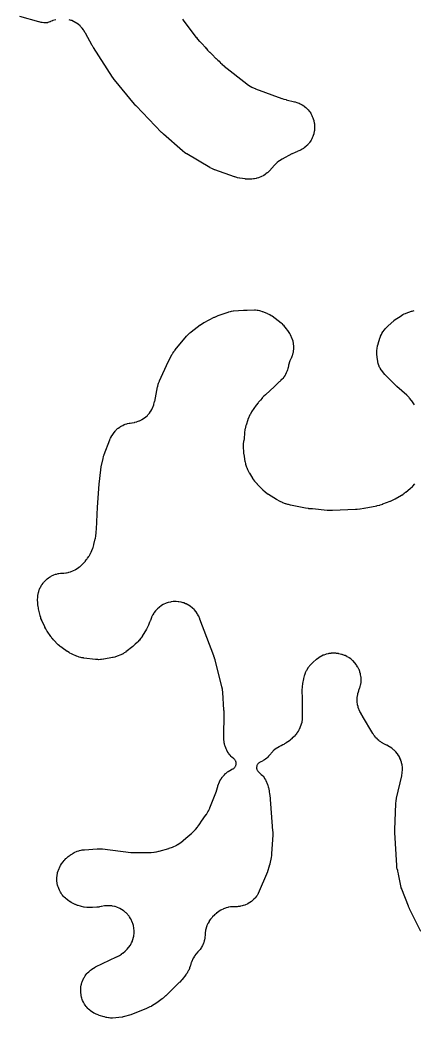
# Model space of a CAD drawing. Header units: millimetres. Extents: x 0 to 300, y 0 to 300.
# Drawn here: x 118.7 to 161.2, y 108.6 to 216.2 of the extents above; entities that cross this region are included whole.
import ezdxf

# ---------------------------------------------------------------- set-up
doc = ezdxf.new("R2010")
doc.units = ezdxf.units.MM
doc.layers.add('CUT', color=7, linetype='CONTINUOUS')

msp = doc.modelspace()

# ---------------------------------------------------------------- linework, layer by layer
at = {"layer": 'CUT'}
for points in [[(122.6006, 216.2551), (122.2917, 216.1607), (122.246, 216.1449), (122.2017, 216.1256), (122.0456, 216.0507), (122.002, 216.0311), (121.9957, 216.0285), (121.9523, 216.0114), (121.7625, 215.9424), (121.721, 215.9295), (121.6334, 215.9259), (121.4388, 215.9282), (121.3375, 215.9347), (121.1443, 215.9576), (121.0442, 215.9748), (120.8297, 216.0236), (120.7805, 216.0361), (118.7454, 216.6134)], [(136.2748, 216.3159), (136.4141, 216.116), (136.4293, 216.0951), (137.7579, 214.343), (137.7701, 214.3274), (137.9106, 214.1535), (137.9365, 214.1235), (138.0875, 213.9586), (138.1011, 213.9442), (138.3926, 213.6451), (138.7247, 213.2972), (138.8062, 213.1961), (138.8205, 213.1789), (138.9857, 212.9879), (139.0161, 212.9552), (139.1941, 212.7762), (139.2102, 212.7607), (139.4651, 212.5218), (139.8744, 212.093), (139.8886, 212.0786), (140.0516, 211.9184), (140.0813, 211.8909), (140.2125, 211.7773), (140.3479, 211.6384), (140.363, 211.6234), (140.5364, 211.4568), (140.5681, 211.4284), (140.7522, 211.2737), (140.7687, 211.2603), (143.2235, 209.3339), (143.2504, 209.3139), (143.5088, 209.1321), (143.5656, 209.0965), (143.7628, 208.9866), (143.8229, 208.9571), (144.1135, 208.8331), (144.1447, 208.8207), (147.0026, 207.774), (147.0196, 207.768), (147.2129, 207.7033), (147.2474, 207.6929), (147.444, 207.6392), (147.4614, 207.6347), (148.3641, 207.4153), (148.4101, 207.4029), (148.6076, 207.3444), (148.6974, 207.3129), (148.8662, 207.2441), (148.9523, 207.2039), (149.1135, 207.1187), (149.1953, 207.0701), (149.3472, 206.9694), (149.4237, 206.913), (149.5649, 206.7978), (149.6356, 206.734), (149.7646, 206.6054), (149.8286, 206.535), (149.9443, 206.3942), (150.001, 206.3178), (150.1022, 206.1662), (150.1511, 206.0846), (150.2368, 205.9238), (150.2773, 205.8377), (150.3467, 205.6692), (150.3785, 205.5796), (150.4309, 205.405), (150.4536, 205.3126), (150.4885, 205.1337), (150.502, 205.0396), (150.5189, 204.8581), (150.5231, 204.7631), (150.522, 204.5808), (150.5167, 204.4859), (150.4975, 204.3046), (150.4829, 204.2106), (150.4459, 204.0322), (150.422, 203.9401), (150.3675, 203.7662), (150.3346, 203.6769), (150.2632, 203.5093), (150.2217, 203.4237), (150.134, 203.2639), (150.0842, 203.1829), (149.9811, 203.0326), (149.9235, 202.9569), (149.8061, 202.8175), (149.7413, 202.7479), (149.6107, 202.6208), (149.5393, 202.5579), (149.3967, 202.4444), (149.3195, 202.3889), (149.1663, 202.29), (149.084, 202.2425), (148.9218, 202.1593), (148.8352, 202.1201), (148.6434, 202.0446), (148.5987, 202.0283), (148.4804, 201.9883), (148.4107, 201.9602), (148.091, 201.8086), (148.0576, 201.7915), (147.0417, 201.2345), (147.012, 201.2171), (146.7367, 201.0463), (146.6803, 201.007), (146.4979, 200.8646), (146.446, 200.8195), (146.2135, 200.594), (146.1895, 200.5694), (145.6403, 199.9763), (145.6081, 199.9432), (145.4655, 199.8033), (145.3966, 199.7419), (145.2592, 199.6308), (145.1847, 199.5764), (145.0372, 199.479), (144.9579, 199.4319), (144.8017, 199.3492), (144.7183, 199.31), (144.5549, 199.2426), (144.468, 199.2115), (144.2989, 199.1601), (144.2095, 199.1376), (144.0362, 199.1026), (143.9451, 199.0888), (143.7463, 199.0683), (143.7003, 199.0646), (143.6482, 199.0618), (143.5999, 199.0604), (143.3908, 199.0594), (143.2944, 199.0638), (143.0863, 199.0839), (143.0384, 199.0898), (142.4551, 199.1758), (142.409, 199.1837), (142.2102, 199.223), (142.1195, 199.2456), (141.9255, 199.3041), (141.881, 199.3187), (139.7538, 200.0745), (139.7111, 200.0908), (139.5279, 200.1659), (139.4451, 200.2045), (139.2699, 200.2967), (139.23, 200.3189), (136.743, 201.7823), (136.7052, 201.8058), (136.5436, 201.9112), (136.4714, 201.9633), (136.3203, 202.0833), (136.286, 202.1118), (134.2179, 203.9165), (134.1869, 203.9448), (134.0399, 204.0848), (134.0102, 204.1144), (131.2773, 206.9566), (131.2515, 206.9844), (131.1297, 207.1216), (131.1051, 207.1505), (128.9556, 209.7724), (128.9225, 209.8152), (128.7684, 210.0265), (128.7377, 210.0711), (126.6641, 213.2787), (126.6456, 213.3084), (126.559, 213.4539), (126.5416, 213.4843), (125.8101, 214.8205), (125.7938, 214.8485), (125.6339, 215.1085), (125.5972, 215.1619), (125.4648, 215.3351), (125.4229, 215.3845), (125.2736, 215.5435), (125.227, 215.5884), (125.0624, 215.7315), (125.0114, 215.7714), (124.8332, 215.8972), (124.7785, 215.9318), (124.5885, 216.0388), (124.5306, 216.0677), (124.3307, 216.1551), (124.2702, 216.178), (124.0625, 216.2446)], [(161.9891, 117.9724), (160.767, 120.4154), (160.7483, 120.455), (160.6622, 120.6488), (160.6453, 120.6892), (159.9288, 122.5231), (159.9155, 122.5592), (159.8685, 122.6955), (159.8668, 122.7034), (159.583, 124.1583), (159.5764, 124.1883), (159.5072, 124.4702), (159.4897, 124.5292), (159.4212, 124.7249), (159.4184, 124.7317), (159.4058, 124.804), (159.3958, 124.8793), (159.3805, 125.0431), (159.3777, 125.081), (159.1875, 128.6346), (159.1861, 128.6774), (159.1843, 128.8841), (159.1849, 128.9269), (159.2862, 131.7666), (159.2889, 131.8116), (159.305, 132.006), (159.3166, 132.0952), (159.3508, 132.2872), (159.3598, 132.3314), (159.9121, 134.7631), (159.9182, 134.7934), (159.9689, 135.0802), (159.9767, 135.1415), (159.993, 135.3489), (159.9949, 135.4106), (159.9911, 135.6187), (159.987, 135.6803), (159.9633, 135.887), (159.9532, 135.948), (159.9096, 136.1515), (159.8938, 136.2112), (159.8308, 136.4095), (159.8092, 136.4674), (159.7274, 136.6587), (159.7004, 136.7142), (159.6005, 136.8967), (159.5682, 136.9494), (159.4512, 137.1215), (159.414, 137.1708), (159.281, 137.3308), (159.2392, 137.3763), (159.0913, 137.5227), (159.0454, 137.564), (158.8841, 137.6954), (158.8344, 137.7321), (158.6612, 137.8474), (158.6081, 137.8791), (158.3034, 138.0419), (158.2888, 138.0494), (158.2817, 138.053), (158.2623, 138.063), (157.9305, 138.2391), (157.8921, 138.2606), (157.7278, 138.3577), (157.6541, 138.406), (157.5173, 138.5048), (157.4483, 138.5596), (157.3211, 138.6705), (157.2575, 138.7314), (157.141, 138.8536), (157.0832, 138.9201), (156.9784, 139.0524), (156.9269, 139.1239), (156.8227, 139.2837), (156.7994, 139.3211), (155.7011, 141.1866), (155.6921, 141.2014), (155.5819, 141.3775), (155.5698, 141.3973), (155.4545, 141.5918), (155.4088, 141.6788), (155.3298, 141.8498), (155.2932, 141.9411), (155.2321, 142.1193), (155.205, 142.2138), (155.1625, 142.3973), (155.1452, 142.4941), (155.1217, 142.681), (155.1144, 142.7791), (155.1101, 142.9674), (155.1129, 143.0657), (155.1279, 143.2535), (155.1408, 143.351), (155.1749, 143.5362), (155.1977, 143.6319), (155.2506, 143.8127), (155.283, 143.9055), (155.2986, 143.9439), (155.3098, 143.9733), (155.4176, 144.2799), (155.4358, 144.3415), (155.4867, 144.5518), (155.4987, 144.6149), (155.5283, 144.8292), (155.5339, 144.8932), (155.5418, 145.1094), (155.541, 145.1736), (155.5272, 145.3896), (155.5199, 145.4534), (155.4846, 145.6668), (155.4709, 145.7296), (155.4144, 145.9384), (155.3945, 145.9995), (155.3173, 146.2016), (155.2914, 146.2604), (155.1943, 146.4538), (155.1626, 146.5097), (155.0467, 146.6923), (155.0096, 146.7448), (154.8759, 146.9149), (154.8337, 146.9633), (154.6655, 147.138), (154.6209, 147.1801), (154.4623, 147.316), (154.4163, 147.3519), (154.2559, 147.4657), (154.2068, 147.4973), (154.0367, 147.5961), (153.9849, 147.623), (153.8065, 147.7059), (153.7525, 147.728), (153.4946, 147.8203), (153.4363, 147.838), (153.1474, 147.9113), (153.0851, 147.9238), (152.8737, 147.9556), (152.8105, 147.9619), (152.597, 147.9725), (152.5335, 147.9725), (152.32, 147.9619), (152.2568, 147.9557), (152.0454, 147.924), (151.9831, 147.9115), (151.7759, 147.8591), (151.7152, 147.8405), (151.5141, 147.7677), (151.4556, 147.7432), (151.2627, 147.6509), (151.2069, 147.6207), (151.0241, 147.5098), (150.9715, 147.4742), (150.7324, 147.2944), (150.7075, 147.2747), (150.3705, 146.994), (150.3481, 146.9745), (150.1412, 146.7854), (150.0993, 146.7432), (149.9647, 146.595), (149.9268, 146.5492), (149.8094, 146.3929), (149.7751, 146.3422), (149.641, 146.1229), (149.609, 146.0636), (149.5155, 145.8667), (149.4903, 145.8059), (149.4163, 145.5967), (149.3975, 145.5336), (149.3245, 145.2317), (149.3176, 145.1995), (149.2228, 144.6954), (149.2177, 144.664), (149.1771, 144.3675), (149.1716, 144.3042), (149.1605, 144.0051), (149.1601, 143.9733), (149.1717, 143.0547), (149.1729, 143.023), (149.1812, 142.8906), (149.183, 142.8429), (149.1859, 142.6126), (149.1853, 142.5649), (149.1804, 142.4334), (149.18, 142.4016), (149.1958, 141.1556), (149.1951, 141.105), (149.1863, 140.8857), (149.1769, 140.7848), (149.1487, 140.5928), (149.1287, 140.4935), (149.0804, 140.3055), (149.0501, 140.2089), (148.9823, 140.027), (148.9419, 139.9341), (148.844, 139.7377), (148.8202, 139.693), (148.772, 139.6078), (148.751, 139.5725), (148.657, 139.4219), (148.6107, 139.3543), (148.5164, 139.2286), (148.4645, 139.1652), (148.3463, 139.0328), (148.3183, 139.0028), (148.1184, 138.7973), (148.0847, 138.7643), (147.9355, 138.6252), (147.8636, 138.5645), (147.7202, 138.455), (147.6426, 138.4016), (147.4691, 138.2943), (147.4285, 138.2705), (147.2741, 138.1852), (147.2399, 138.1649), (147.1891, 138.1326), (147.1075, 138.0861), (146.9262, 137.9941), (146.8838, 137.9739), (146.753, 137.9155), (146.6955, 137.8862), (146.5069, 137.7779), (146.4527, 137.743), (146.276, 137.6163), (146.2255, 137.5761), (146.0625, 137.4323), (146.0163, 137.3872), (145.8686, 137.2277), (145.8272, 137.1781), (145.7862, 137.1237), (145.7563, 137.0861), (145.6229, 136.9264), (145.5577, 136.8559), (145.4262, 136.7272), (145.3543, 136.6635), (145.2106, 136.5486), (145.1327, 136.4924), (144.9782, 136.3925), (144.8951, 136.3444), (144.7314, 136.2603), (144.6426, 136.2202), (144.587, 136.1918), (144.5344, 136.158), (144.4854, 136.1193), (144.4403, 136.076), (144.3997, 136.0285), (144.364, 135.9772), (144.3334, 135.9227), (144.3083, 135.8655), (144.2888, 135.8062), (144.2753, 135.7452), (144.2677, 135.6831), (144.2663, 135.6207), (144.2709, 135.5584), (144.2816, 135.4968), (144.2982, 135.4366), (144.3207, 135.3783), (144.3487, 135.3224), (144.382, 135.2696), (144.4203, 135.2202), (144.4633, 135.1749), (144.5104, 135.1339), (144.5656, 135.0905), (144.7028, 134.9711), (144.7713, 134.9053), (144.8961, 134.773), (144.9578, 134.7007), (145.0689, 134.5567), (145.1231, 134.4787), (145.2194, 134.3243), (145.2656, 134.2414), (145.3463, 134.0783), (145.3841, 133.9912), (145.4482, 133.8209), (145.4772, 133.7305), (145.5303, 133.5317), (145.5414, 133.4856), (145.6202, 133.1188), (145.6313, 133.0573), (145.6754, 132.7587), (145.6825, 132.6966), (145.9987, 128.8188), (146.0018, 128.7522), (146.0056, 128.4302), (146.0041, 128.3635), (145.8902, 126.3882), (145.8875, 126.3521), (145.8726, 126.196), (145.863, 126.1242), (145.8363, 125.9697), (145.8295, 125.9341), (145.6912, 125.2806), (145.6822, 125.2419), (145.6346, 125.0554), (145.624, 125.0171), (145.4474, 124.4285), (145.4369, 124.4024), (144.4479, 122.0756), (144.4297, 122.0353), (144.4124, 121.9993), (144.3274, 121.8653), (144.2734, 121.7887), (144.1628, 121.6472), (144.1016, 121.5762), (143.9778, 121.4462), (143.9099, 121.3815), (143.774, 121.2642), (143.7002, 121.2064), (143.5535, 121.1029), (143.4744, 121.0526), (143.3183, 120.9639), (143.2346, 120.9216), (143.0706, 120.8485), (142.9833, 120.8146), (142.8129, 120.7578), (142.7226, 120.7326), (142.5475, 120.6927), (142.4553, 120.6764), (142.2771, 120.6538), (142.1837, 120.6465), (141.9807, 120.6407), (141.9338, 120.6405), (141.7711, 120.6438), (141.7088, 120.6421), (141.4994, 120.6259), (141.4376, 120.6181), (141.2308, 120.5816), (141.17, 120.5678), (140.9678, 120.5114), (140.9086, 120.4917), (140.7128, 120.4159), (140.6559, 120.3906), (140.4684, 120.2961), (140.4141, 120.2653), (140.2367, 120.153), (140.1857, 120.1172), (139.9539, 119.9366), (139.9298, 119.9168), (139.7438, 119.7568), (139.7208, 119.736), (139.5085, 119.5347), (139.4656, 119.4899), (139.3286, 119.3321), (139.2903, 119.2833), (139.1692, 119.113), (139.1358, 119.0607), (139.0318, 118.8794), (139.0035, 118.8242), (138.9175, 118.6337), (138.8948, 118.576), (138.8277, 118.3781), (138.8106, 118.3184), (138.763, 118.1149), (138.7518, 118.0539), (138.7241, 117.8468), (138.7188, 117.7849), (138.7129, 117.6199), (138.7099, 117.571), (138.6914, 117.3596), (138.6779, 117.2626), (138.6426, 117.0783), (138.6193, 116.9831), (138.5654, 116.8034), (138.5326, 116.7111), (138.4606, 116.5378), (138.4185, 116.4494), (138.3293, 116.2843), (138.2784, 116.2006), (138.1728, 116.0455), (138.1137, 115.9674), (137.977, 115.8051), (137.9445, 115.7684), (137.7638, 115.5746), (137.7248, 115.5287), (137.601, 115.368), (137.5665, 115.3187), (137.4583, 115.147), (137.4287, 115.0946), (137.3371, 114.9136), (137.3125, 114.8587), (137.2383, 114.6698), (137.219, 114.6128), (137.1257, 114.2884), (137.1119, 114.2444), (137.0475, 114.0553), (137.0136, 113.9696), (136.9409, 113.8086), (136.899, 113.7265), (136.8111, 113.5732), (136.7615, 113.4955), (136.646, 113.3325), (136.6185, 113.2955), (136.222, 112.7893), (136.1807, 112.74), (135.9734, 112.5091), (135.9289, 112.4627), (134.687, 111.2526), (134.4653, 111.0485), (134.448, 111.0325), (134.4049, 110.9929), (134.1808, 110.7865), (134.1139, 110.7345), (134.0853, 110.7131), (133.5034, 110.2944), (132.925, 109.9271), (132.8874, 109.9044), (132.766, 109.8348), (132.3909, 109.6572), (130.7018, 108.9771), (129.8639, 108.7613), (129.8176, 108.7505), (129.7719, 108.7412), (128.7246, 108.644), (128.6104, 108.6428), (128.5272, 108.6456), (128.3681, 108.6577), (128.2855, 108.6677), (128.128, 108.6935), (128.0466, 108.7106), (127.8718, 108.7552), (127.8317, 108.7664), (127.3056, 108.9252), (127.26, 108.9402), (127.064, 109.0102), (126.9753, 109.0471), (126.8091, 109.126), (126.7245, 109.1715), (126.567, 109.2667), (126.4873, 109.3204), (126.3401, 109.4308), (126.2663, 109.4922), (126.1308, 109.6168), (126.0635, 109.6853), (125.9412, 109.8228), (125.881, 109.8976), (125.7731, 110.0467), (125.7207, 110.1272), (125.6282, 110.2863), (125.5841, 110.3716), (125.5079, 110.5391), (125.4726, 110.6285), (125.4136, 110.8028), (125.3874, 110.8952), (125.3461, 111.0745), (125.3292, 111.1691), (125.306, 111.3516), (125.2987, 111.4474), (125.2939, 111.6313), (125.2962, 111.7274), (125.3098, 111.9109), (125.3216, 112.0062), (125.3535, 112.1875), (125.3748, 112.2811), (125.4247, 112.4583), (125.4552, 112.5493), (125.5225, 112.7206), (125.5621, 112.8081), (125.6461, 112.9718), (125.6942, 113.055), (125.7942, 113.2095), (125.8504, 113.2874), (125.9653, 113.4311), (126.029, 113.503), (126.1577, 113.6345), (126.2282, 113.6997), (126.3695, 113.8177), (126.4462, 113.8755), (126.5985, 113.9788), (126.6806, 114.0287), (126.8636, 114.1277), (126.9064, 114.1495), (129.1574, 115.2249), (129.1824, 115.2375), (129.4155, 115.3617), (129.4637, 115.3902), (129.685, 115.5343), (129.7082, 115.55), (129.8203, 115.6302), (129.8455, 115.6492), (130.0782, 115.8336), (130.1256, 115.8751), (130.2781, 116.0225), (130.3212, 116.0685), (130.4585, 116.2302), (130.4968, 116.2801), (130.6176, 116.4545), (130.6508, 116.508), (130.7538, 116.6935), (130.7817, 116.75), (130.8659, 116.9446), (130.8881, 117.0036), (130.9528, 117.2056), (130.9691, 117.2664), (131.0136, 117.4738), (131.0238, 117.536), (131.0478, 117.7468), (131.0518, 117.8096), (131.055, 118.0217), (131.0528, 118.0847), (131.0351, 118.296), (131.0268, 118.3585), (130.9884, 118.5671), (130.9739, 118.6284), (130.9152, 118.8322), (130.8948, 118.8918), (130.8163, 119.0889), (130.7902, 119.1462), (130.6927, 119.3346), (130.6611, 119.3891), (130.5456, 119.567), (130.5087, 119.6181), (130.3763, 119.7838), (130.3346, 119.831), (130.1865, 119.9829), (130.1404, 120.0257), (129.9781, 120.1623), (129.928, 120.2005), (129.753, 120.3205), (129.6994, 120.3535), (129.5135, 120.4557), (129.4569, 120.4833), (129.2619, 120.5668), (129.2029, 120.5887), (129.0006, 120.6526), (128.9397, 120.6685), (128.7321, 120.7122), (128.6699, 120.7222), (128.459, 120.7452), (128.3962, 120.749), (128.184, 120.7513), (128.1211, 120.7488), (127.9098, 120.7302), (127.8474, 120.7216), (127.5556, 120.6666), (127.5402, 120.6635), (127.5248, 120.6602), (127.5248, 120.6601), (127.5222, 120.6597), (127.4983, 120.6545), (127.332, 120.6217), (127.2547, 120.6097), (127.0863, 120.5905), (127.0473, 120.5869), (126.5562, 120.5513), (126.5086, 120.549), (126.3021, 120.5443), (126.2068, 120.5469), (126.0008, 120.5627), (125.9534, 120.5675), (125.6826, 120.6019), (125.6249, 120.611), (125.3765, 120.6581), (125.2634, 120.6867), (125.0225, 120.7635), (124.9675, 120.783), (124.7451, 120.8691), (124.7083, 120.8843), (124.5504, 120.9531), (124.4789, 120.9879), (124.3447, 121.0601), (124.2763, 121.1007), (124.1319, 121.1947), (124.099, 121.2171), (123.9197, 121.3446), (123.8818, 121.373), (123.7207, 121.5), (123.6493, 121.5623), (123.5185, 121.6881), (123.4536, 121.7571), (123.3359, 121.8952), (123.2781, 121.9703), (123.1746, 122.1193), (123.1245, 122.1997), (123.0362, 122.3582), (122.9942, 122.4432), (122.9219, 122.6096), (122.8886, 122.6983), (122.8331, 122.871), (122.8086, 122.9625), (122.7704, 123.1399), (122.755, 123.2334), (122.7345, 123.4137), (122.7284, 123.5082), (122.7258, 123.6897), (122.7291, 123.7844), (122.7443, 123.9652), (122.7569, 124.0591), (122.7899, 124.2375), (122.8117, 124.3297), (122.8621, 124.504), (122.8929, 124.5936), (122.9602, 124.7621), (122.9997, 124.8482), (123.0833, 125.0093), (123.131, 125.0911), (123.2431, 125.263), (123.2699, 125.302), (123.3686, 125.4382), (123.3965, 125.4748), (123.5211, 125.6305), (123.582, 125.6996), (123.705, 125.8261), (123.7722, 125.889), (123.9243, 126.0181), (123.9601, 126.047), (124.1569, 126.1985), (124.1908, 126.2233), (124.4019, 126.3536), (124.4544, 126.3898), (124.5001, 126.4246), (124.593, 126.4767), (124.676, 126.5181), (124.8387, 126.5896), (124.9253, 126.6228), (125.0942, 126.6783), (125.1836, 126.703), (125.357, 126.7419), (125.4484, 126.7578), (125.6478, 126.7827), (125.6939, 126.7874), (127.0614, 126.8913), (127.109, 126.8937), (127.3154, 126.8991), (127.4107, 126.8969), (127.6167, 126.8818), (127.6641, 126.8771), (130.6912, 126.5034), (130.7126, 126.5012), (130.955, 126.4795), (130.998, 126.4771), (131.2413, 126.4718), (131.2628, 126.4716), (132.8664, 126.4905), (132.8952, 126.4915), (133.1663, 126.5069), (133.2235, 126.5127), (133.4155, 126.5411), (133.472, 126.552), (133.7359, 126.6157), (133.7637, 126.6231), (134.8133, 126.9268), (134.8495, 126.9385), (135.1874, 127.0585), (135.2575, 127.0881), (135.5787, 127.2474), (135.6123, 127.2653), (135.7482, 127.343), (135.7754, 127.3594), (136.0272, 127.5205), (136.0788, 127.5573), (136.3134, 127.7425), (136.3378, 127.7627), (136.8838, 128.2395), (137.0135, 128.3409), (137.0532, 128.3746), (137.2337, 128.541), (137.2525, 128.559), (137.2715, 128.5781), (137.3322, 128.6311), (137.36, 128.6568), (137.6139, 128.9064), (137.6646, 128.9625), (137.8792, 129.2302), (137.8805, 129.2316), (137.9172, 129.2741), (138.0344, 129.4225), (138.0672, 129.4681), (138.2123, 129.6893), (138.2272, 129.7131), (138.2439, 129.7413), (138.8379, 130.5791), (138.8527, 130.6008), (138.9873, 130.8083), (139.0141, 130.8534), (139.0979, 131.0091), (139.1208, 131.0563), (139.2198, 131.2829), (139.2298, 131.3072), (139.9319, 133.1129), (139.9402, 133.1355), (140.0147, 133.3506), (140.0287, 133.3968), (140.0853, 133.6114), (140.0985, 133.657), (140.1607, 133.8531), (140.1938, 133.9421), (140.2657, 134.1092), (140.3075, 134.1945), (140.3956, 134.3537), (140.4456, 134.4344), (140.5489, 134.5842), (140.6067, 134.6595), (140.7243, 134.7983), (140.7892, 134.8677), (140.92, 134.9941), (140.9914, 135.0567), (141.134, 135.1697), (141.2113, 135.2249), (141.3644, 135.3232), (141.4468, 135.3705), (141.6088, 135.4531), (141.6907, 135.49), (141.7462, 135.5182), (141.7986, 135.5517), (141.8476, 135.5901), (141.8925, 135.6331), (141.9331, 135.6802), (141.969, 135.7311), (141.9997, 135.7852), (142.025, 135.842), (142.0447, 135.9011), (142.0585, 135.9617), (142.0664, 136.0235), (142.0683, 136.0856), (142.0641, 136.1477), (142.0539, 136.2091), (142.0378, 136.2692), (142.0159, 136.3275), (141.9885, 136.3833), (141.9558, 136.4362), (141.9181, 136.4857), (141.8758, 136.5314), (141.8292, 136.5726), (141.7463, 136.6393), (141.6088, 136.7616), (141.5403, 136.8289), (141.4157, 136.9643), (141.3543, 137.0382), (141.2439, 137.1853), (141.1901, 137.2649), (141.095, 137.4224), (141.0495, 137.507), (140.9705, 137.6732), (140.9337, 137.7619), (140.8717, 137.9352), (140.844, 138.0271), (140.7996, 138.2057), (140.7812, 138.3), (140.7549, 138.4821), (140.746, 138.5777), (140.737, 138.7856), (140.7362, 138.8336), (140.7549, 141.5251), (140.7549, 141.5369), (140.7532, 141.6809), (140.7524, 141.7057), (140.7458, 141.8374), (140.7451, 141.8496), (140.6142, 143.7345), (140.6116, 143.7628), (140.5812, 144.029), (140.5722, 144.0851), (140.5183, 144.3475), (140.512, 144.3752), (139.7941, 147.2221), (139.7895, 147.2396), (139.7339, 147.4364), (139.7231, 147.4709), (139.6564, 147.6642), (139.6503, 147.6812), (138.1568, 151.6484), (138.1449, 151.6778), (138.0259, 151.9519), (137.9978, 152.0088), (137.8938, 152.1952), (137.8602, 152.249), (137.7383, 152.4243), (137.6996, 152.4744), (137.5609, 152.6368), (137.5174, 152.6829), (137.3634, 152.8307), (137.3155, 152.8723), (137.1476, 153.0042), (137.0959, 153.0408), (136.9158, 153.1554), (136.8607, 153.1868), (136.6701, 153.283), (136.6122, 153.3087), (136.4131, 153.3857), (136.3529, 153.4056), (136.1471, 153.4624), (136.0852, 153.4762), (135.8748, 153.5124), (135.8119, 153.5201), (135.5989, 153.5353), (135.5356, 153.5367), (135.3222, 153.5308), (135.259, 153.5259), (135.0472, 153.4989), (134.9848, 153.4878), (134.7767, 153.4399), (134.7157, 153.4227), (134.5134, 153.3545), (134.4544, 153.3314), (134.2598, 153.2435), (134.2034, 153.2146), (134.0185, 153.108), (133.9652, 153.0736), (133.7917, 152.9492), (133.7421, 152.9097), (133.5818, 152.7688), (133.5363, 152.7246), (133.3907, 152.5685), (133.3498, 152.52), (133.2204, 152.3502), (133.1845, 152.298), (133.0725, 152.1162), (133.0419, 152.0607), (132.9484, 151.8688), (132.9235, 151.8105), (132.8077, 151.4972), (132.7915, 151.4564), (132.7891, 151.4507), (132.7776, 151.4214), (132.7484, 151.3416), (132.7323, 151.3005), (132.5989, 150.9821), (132.5698, 150.9191), (132.4183, 150.6203), (132.3848, 150.5596), (131.9358, 149.8128), (131.9119, 149.7751), (131.8045, 149.614), (131.7516, 149.5421), (131.6297, 149.3917), (131.6008, 149.3577), (131.452, 149.1905), (131.424, 149.1643), (131.3691, 149.113), (131.1816, 148.9375), (130.9138, 148.6868), (130.1822, 148.1251), (130.1477, 148.0998), (129.9958, 147.9936), (129.9236, 147.9478), (129.8628, 147.9128), (129.8263, 147.8955), (129.7877, 147.8781), (129.0615, 147.5709), (128.9935, 147.5511), (128.7838, 147.5016), (128.7351, 147.4914), (127.7915, 147.3197), (127.7438, 147.3122), (127.5365, 147.2852), (127.4404, 147.2775), (127.2556, 147.2721), (127.1592, 147.2742), (126.9507, 147.2891), (126.9026, 147.2937), (125.6431, 147.4477), (125.598, 147.4543), (125.4036, 147.4875), (125.3147, 147.507), (125.1464, 147.5526), (125.0597, 147.5804), (124.8751, 147.6497), (124.8328, 147.6667), (124.3597, 147.8702), (124.3159, 147.8904), (124.1286, 147.9824), (124.0443, 148.0291), (123.8671, 148.1395), (123.8269, 148.166), (123.2862, 148.5415), (123.2488, 148.5689), (123.0897, 148.6912), (123.019, 148.7511), (122.8724, 148.8882), (122.8394, 148.9207), (122.3919, 149.3816), (122.3648, 149.4107), (122.2502, 149.539), (122.1997, 149.6004), (122.0961, 149.7378), (122.0728, 149.77), (121.6854, 150.3301), (121.6616, 150.3663), (121.5618, 150.5255), (121.5192, 150.601), (121.4342, 150.7685), (121.4154, 150.8076), (121.1051, 151.4945), (121.0874, 151.5364), (121.015, 151.7193), (120.9856, 151.8053), (120.9308, 151.9942), (120.9191, 152.0382), (120.7448, 152.7664), (120.7344, 152.8153), (120.6951, 153.0278), (120.6821, 153.1267), (120.665, 153.3422), (120.6624, 153.392), (120.6537, 153.7142), (120.6536, 153.7623), (120.6584, 153.9703), (120.6654, 154.0661), (120.688, 154.2487), (120.7046, 154.3433), (120.7453, 154.5228), (120.7712, 154.6152), (120.8297, 154.7897), (120.8648, 154.8791), (120.9404, 155.0469), (120.9842, 155.1324), (121.0762, 155.2917), (121.1283, 155.3724), (121.2358, 155.5218), (121.2957, 155.5968), (121.4176, 155.7347), (121.4847, 155.8034), (121.6197, 155.9284), (121.6934, 155.9901), (121.8402, 156.101), (121.9197, 156.1549), (122.0769, 156.2506), (122.1613, 156.2963), (122.3273, 156.3758), (122.4159, 156.4129), (122.589, 156.4754), (122.6808, 156.5034), (122.8593, 156.5483), (122.9535, 156.567), (123.1356, 156.5939), (123.2312, 156.6031), (123.4462, 156.613), (123.4746, 156.6149), (123.6946, 156.6349), (123.7545, 156.6432), (123.9546, 156.6807), (124.0134, 156.6946), (124.209, 156.7507), (124.2662, 156.7701), (124.4557, 156.8444), (124.5109, 156.8691), (124.6925, 156.961), (124.7451, 156.9907), (124.9172, 157.0993), (124.9667, 157.1339), (125.1279, 157.2583), (125.1377, 157.2666), (125.1741, 157.2908), (125.2229, 157.3267), (125.3814, 157.4554), (125.4266, 157.4957), (125.5722, 157.6388), (125.6134, 157.6832), (125.7973, 157.9018), (125.8163, 157.9255), (125.9262, 158.0694), (125.9914, 158.1441), (126.0345, 158.1995), (126.1694, 158.3935), (126.2063, 158.4533), (126.2381, 158.5119), (126.2388, 158.5129), (126.2763, 158.5757), (126.3588, 158.7341), (126.3642, 158.744), (126.3727, 158.7607), (126.4358, 158.8817), (126.4518, 158.9147), (126.4523, 158.9158), (126.4653, 158.9468), (126.5037, 159.0458), (126.6014, 159.2835), (126.6238, 159.3474), (126.7133, 159.6537), (126.7219, 159.6865), (126.8701, 160.3163), (126.8762, 160.345), (126.9272, 160.6175), (126.9354, 160.6757), (126.9565, 160.9017), (126.9754, 161.0119), (126.9823, 161.0671), (127.0039, 161.3284), (127.0056, 161.3562), (127.0976, 163.7217), (127.2906, 166.2064), (127.4701, 167.7531), (127.476, 167.7959), (127.5094, 168.0018), (127.5172, 168.0443), (127.7044, 168.9426), (127.7126, 168.9781), (127.7507, 169.1315), (127.7709, 169.2016), (127.8206, 169.3517), (127.8327, 169.3861), (128.4238, 170.9682), (128.4455, 171.0213), (128.5063, 171.1586), (128.5706, 171.267), (128.5984, 171.3112), (128.9987, 171.9095), (129.0696, 171.9861), (129.1384, 172.0533), (129.2765, 172.1754), (129.3517, 172.2354), (129.5013, 172.343), (129.5821, 172.3952), (129.7418, 172.4873), (129.8274, 172.5312), (129.9955, 172.6068), (130.0851, 172.6419), (130.2599, 172.7003), (130.3525, 172.7262), (130.5323, 172.7669), (130.627, 172.7834), (130.826, 172.8078), (130.8553, 172.8121), (131.0848, 172.8511), (131.1451, 172.8644), (131.3456, 172.9188), (131.4043, 172.9378), (131.5986, 173.0112), (131.6552, 173.0358), (131.8416, 173.1276), (131.8956, 173.1575), (132.0723, 173.2668), (132.1231, 173.3018), (132.2884, 173.4276), (132.3357, 173.4673), (132.4881, 173.6085), (132.5313, 173.6525), (132.6695, 173.8077), (132.7082, 173.8557), (132.8308, 174.0235), (132.8648, 174.075), (132.9706, 174.2537), (132.9995, 174.3083), (133.0876, 174.4964), (133.1111, 174.5535), (133.1807, 174.7492), (133.1986, 174.8083), (133.2692, 175.0904), (133.276, 175.1204), (133.5882, 176.6833), (133.6005, 176.7369), (133.6605, 176.9674), (133.6942, 177.072), (133.7801, 177.2941), (133.8014, 177.3448), (134.7285, 179.3857), (135.1786, 180.2065), (135.2013, 180.2456), (135.2487, 180.3231), (135.3355, 180.4599), (135.3544, 180.4878), (135.472, 180.6448), (135.5, 180.6803), (136.7035, 182.1376), (136.8606, 182.3007), (136.887, 182.327), (137.0036, 182.439), (137.0594, 182.4886), (137.1844, 182.5912), (137.2137, 182.6143), (138.1865, 183.3514), (138.2199, 183.3756), (138.3667, 183.4773), (138.4365, 183.5213), (138.5915, 183.61), (138.6278, 183.6297), (139.6971, 184.1818), (139.7579, 184.2105), (140.0561, 184.3389), (140.1188, 184.3633), (141.2181, 184.7479), (141.2629, 184.7624), (141.4583, 184.8201), (141.5497, 184.8424), (141.7498, 184.8807), (141.793, 184.8879), (142.8585, 184.9313), (142.944, 184.9348), (143.2613, 184.9477), (144.046, 184.9796), (144.0975, 184.9755), (144.1421, 184.971), (144.3346, 184.9467), (144.4228, 184.9314), (144.5903, 184.8943), (144.6767, 184.8708), (144.8613, 184.8113), (144.9036, 184.7966), (145.3638, 184.6242), (145.4087, 184.606), (145.6013, 184.5226), (145.6882, 184.4796), (145.8502, 184.389), (145.9322, 184.3375), (146.1042, 184.2171), (146.1431, 184.1883), (146.7425, 183.7218), (146.7771, 183.6936), (146.924, 183.5679), (146.989, 183.5068), (147.108, 183.384), (147.1671, 183.3171), (147.2882, 183.1664), (147.3153, 183.1309), (147.6982, 182.6062), (147.7249, 182.5677), (147.8365, 182.398), (147.8841, 182.3172), (147.9676, 182.1583), (148.0071, 182.0733), (148.0747, 181.9069), (148.1058, 181.8184), (148.1568, 181.6463), (148.1791, 181.5552), (148.2131, 181.3789), (148.2264, 181.2861), (148.2431, 181.1073), (148.2472, 181.0136), (148.2464, 180.834), (148.2414, 180.7404), (148.223, 180.5618), (148.2089, 180.4691), (148.1732, 180.2931), (148.1501, 180.2023), (148.0975, 180.0306), (148.0656, 179.9424), (147.9874, 179.755), (147.9683, 179.7122), (147.888, 179.5435), (147.8637, 179.4853), (147.7918, 179.2856), (147.7734, 179.2253), (147.7214, 179.0194), (147.7145, 178.9887), (147.7089, 178.9611), (147.7086, 178.9596), (147.6691, 178.76), (147.6475, 178.6726), (147.5983, 178.5073), (147.5686, 178.4223), (147.5041, 178.2624), (147.4665, 178.1805), (147.3873, 178.0273), (147.3423, 177.9494), (147.2491, 177.8042), (147.1969, 177.7309), (147.0905, 177.5951), (147.0318, 177.5269), (146.8976, 177.3854), (146.8659, 177.3534), (146.7682, 177.2596), (146.7042, 177.2066), (146.6783, 177.1839), (146.5355, 177.052), (146.523, 177.0402), (146.1836, 176.7095), (145.226, 175.837), (145.2119, 175.8237), (145.0544, 175.6712), (145.0273, 175.6434), (144.8794, 175.4817), (144.8665, 175.4672), (144.6871, 175.2588), (144.4715, 175.0285), (144.4279, 174.9767), (144.2357, 174.7221), (144.216, 174.6946), (143.7298, 173.9744), (143.7135, 173.9491), (143.5658, 173.7063), (143.5369, 173.6534), (143.4481, 173.4708), (143.4243, 173.4155), (143.3247, 173.1494), (143.3148, 173.1209), (143.1273, 172.5381), (143.1169, 172.5022), (143.0287, 172.1607), (143.0142, 172.0873), (142.9665, 171.738), (142.9625, 171.7008), (142.9175, 171.1204), (142.8744, 170.8565), (142.8699, 170.8234), (142.8354, 170.5104), (142.8316, 170.4437), (142.8304, 170.2187), (142.8311, 170.2028), (142.8295, 170.046), (142.8302, 170.0095), (142.8378, 169.8467), (142.8403, 169.8135), (142.8712, 169.502), (142.8811, 169.4363), (142.9347, 169.1754), (142.9598, 168.9402), (142.9677, 168.8871), (143.0156, 168.6381), (143.0212, 168.6118), (143.0767, 168.3772), (143.0854, 168.3444), (143.1755, 168.0369), (143.1981, 167.9728), (143.2854, 167.7613), (143.3146, 167.6999), (143.4676, 167.4184), (143.4846, 167.389), (143.8151, 166.8509), (143.8355, 166.8198), (144.0364, 166.5317), (144.0826, 166.4732), (144.3155, 166.2105), (144.3411, 166.1834), (144.9106, 165.6119), (144.9366, 165.5873), (145.1878, 165.3621), (145.2436, 165.3173), (145.5183, 165.1216), (145.548, 165.1016), (146.4073, 164.559), (146.4349, 164.5425), (146.6988, 164.3939), (146.7563, 164.3652), (147.0337, 164.2437), (147.0635, 164.2316), (147.3491, 164.1233), (147.3739, 164.1145), (147.6093, 164.0361), (147.6599, 164.0216), (147.9009, 163.9628), (147.9266, 163.9571), (149.523, 163.6369), (149.5513, 163.6319), (149.8201, 163.5905), (149.8774, 163.5843), (150.1488, 163.5672), (150.1776, 163.566), (150.3053, 163.5638), (151.8924, 163.3937), (151.9168, 163.3916), (152.1469, 163.3758), (152.1958, 163.3743), (152.4265, 163.3761), (152.4509, 163.3768), (154.9225, 163.4909), (154.942, 163.4921), (155.0479, 163.4955), (155.111, 163.5006), (155.4068, 163.5395), (155.438, 163.5444), (155.8169, 163.6134), (155.853, 163.6195), (155.8624, 163.6217), (157.2419, 163.8729), (157.2711, 163.8789), (157.5444, 163.9419), (157.6017, 163.958), (157.868, 164.0461), (157.896, 164.0561), (158.6836, 164.3581), (158.7081, 164.3681), (158.937, 164.4668), (158.9846, 164.4898), (159.2045, 164.6071), (159.2276, 164.62), (159.8916, 165.0102), (159.9123, 165.023), (160.056, 165.1149), (160.111, 165.1489), (160.1749, 165.1939), (160.2325, 165.2399), (160.3293, 165.3128), (160.3484, 165.3278), (160.8154, 165.7082), (160.8404, 165.7296), (161.071, 165.9381), (161.1176, 165.9848), (161.3255, 166.2159)], [(161.3085, 174.7477), (160.9998, 175.1782), (160.9785, 175.2062), (160.7704, 175.465), (160.7233, 175.5174), (160.4881, 175.7517), (160.4624, 175.7759), (159.387, 176.7352), (158.9673, 177.141), (158.2008, 177.9075), (158.1068, 178.0059), (157.7283, 178.4964), (157.7021, 178.5321), (157.5919, 178.6895), (157.5444, 178.7644), (157.5029, 178.837), (157.5024, 178.8383), (157.4706, 178.9246), (157.4176, 179.0926), (157.3942, 179.1815), (157.3527, 179.3764), (157.3442, 179.4216), (157.2695, 179.8795), (157.2624, 179.9324), (157.2379, 180.1621), (157.2325, 180.2687), (157.2337, 180.4998), (157.2355, 180.5531), (157.2375, 180.5866), (157.2407, 180.626), (157.2582, 180.7967), (157.2695, 180.875), (157.2973, 181.0242), (157.315, 181.1013), (157.3603, 181.2668), (157.3715, 181.3048), (157.5743, 181.9415), (157.5895, 181.9857), (157.6367, 182.1121), (157.646, 182.1339), (157.7371, 182.3326), (157.7839, 182.422), (157.8955, 182.6101), (157.9223, 182.6529), (158.0215, 182.8017), (158.0427, 182.8316), (158.1198, 182.931), (158.1952, 183.0171), (158.3695, 183.1935), (158.4109, 183.233), (159.0926, 183.8452), (159.1145, 183.864), (159.8537, 184.3494), (159.8891, 184.3716), (160.0447, 184.4643), (160.1184, 184.504), (160.1846, 184.536), (160.339, 184.5998), (160.3858, 184.6177), (160.9877, 184.8303), (161.0373, 184.8463), (161.2539, 184.9098)]]:
    msp.add_lwpolyline(points, dxfattribs=at)

doc.saveas('drawing.dxf')
